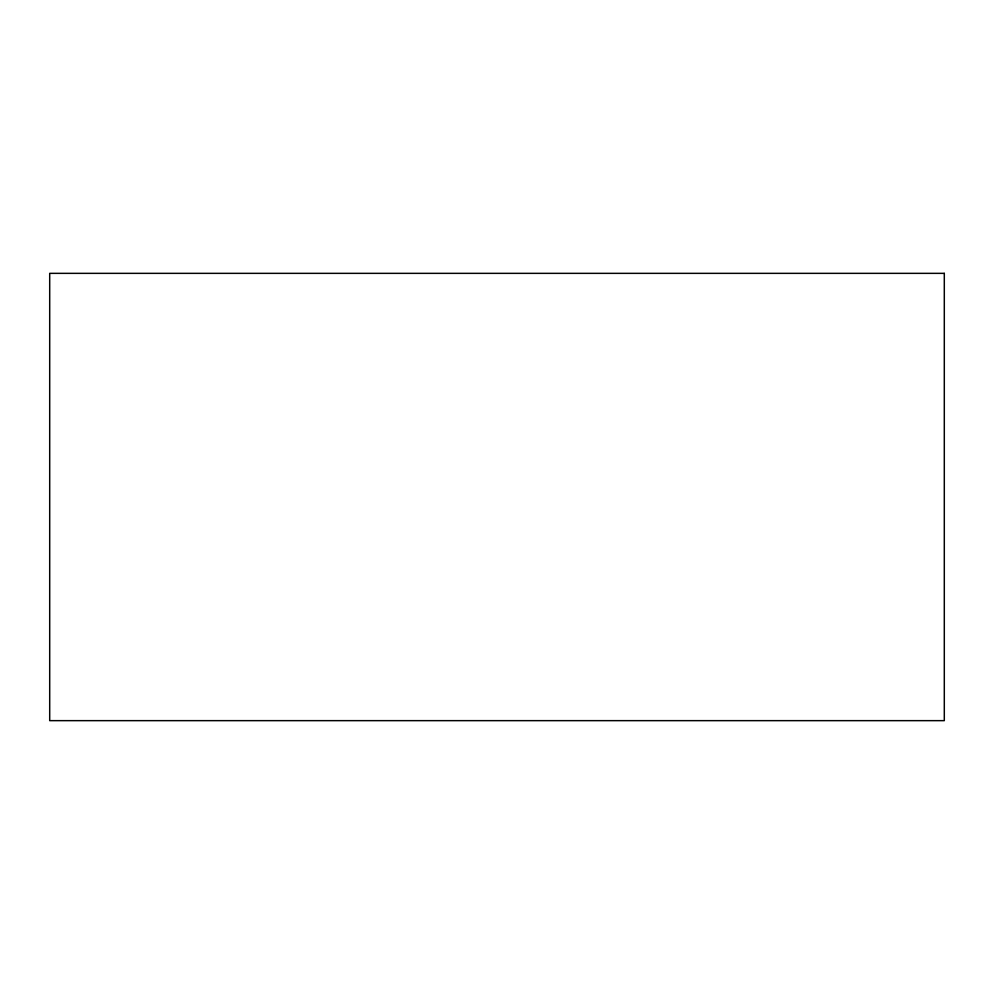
<?xml version="1.0" encoding="UTF-8"?>
<svg xmlns="http://www.w3.org/2000/svg" width="994" height="994" viewBox="0 0 994 994"><rect width="100%" height="100%" fill="white"/><g stroke="black" fill="none" stroke-linecap="round" stroke-linejoin="round"><path stroke-width="1.49" d="M944.3 273.35L49.7 273.35L49.7 720.65L944.3 720.65L944.3 273.35"/></g></svg>
